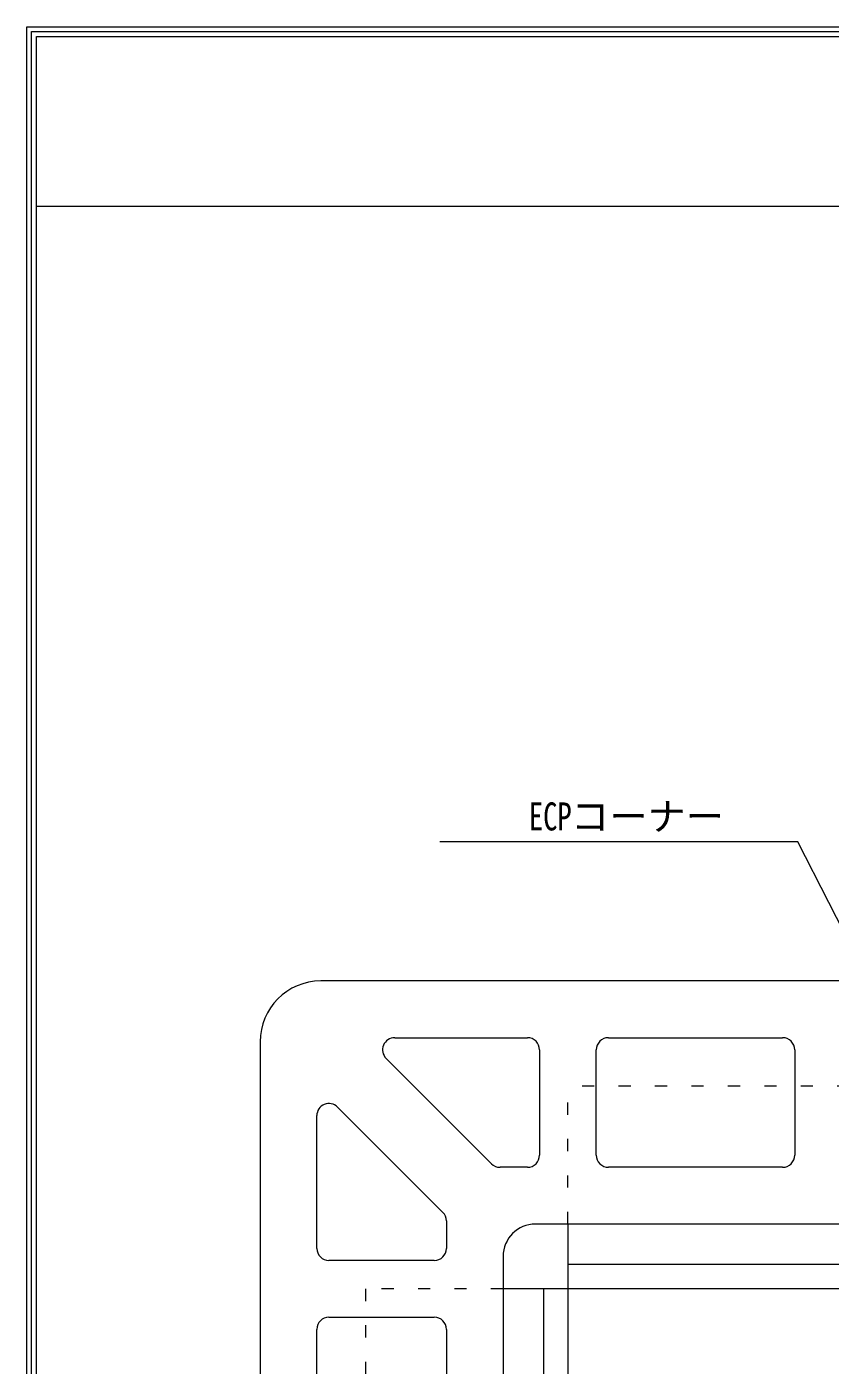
# Model space of a CAD drawing. Units: millimetres, scale not verified. Extents: x -1209 to 1209, y -852 to 852.
# Drawn here: x -1209.5 to -1011.1, y 522 to 852.4 of the extents above; entities that cross this region are included whole.
import ezdxf
from ezdxf.enums import TextEntityAlignment as Align

# ---------------------------------------------------------------- set-up
doc = ezdxf.new("R2010")
doc.units = ezdxf.units.MM
doc.header["$LTSCALE"] = 3
doc.linetypes.add('USER1', pattern=[3, 1, -2])
for name, color, linetype, lineweight in [('0-1_0-0WAKU', 7, 'Continuous', 18), ('0-2_0-1AL', 5, 'Continuous', 18), ('0-3_0-2SUNPO', 7, 'Continuous', 18), ('0-4_0-3STEEL', 6, 'Continuous', 18)]:
    doc.layers.add(name, color=color, linetype=linetype, lineweight=lineweight)
doc.styles.add('ＭＳ ゴシック', font='')
doc.styles.get('ＭＳ ゴシック').set_extended_font_data('MS Gothic')

msp = doc.modelspace()

# ---------------------------------------------------------------- linework, layer by layer
at = {"layer": '0-1_0-0WAKU'}
for p, q in [((-1209.471, 852.393), (1209.357, 852.393)), ((-1209.471, -852.435), (-1209.471, 852.393)), ((-1208.264, 851.186), (1208.15, 851.186)), ((-1208.264, -851.228), (-1208.264, 851.186)), ((-1207.057, 849.979), (1206.943, 849.979)), ((-1207.057, -850.021), (-1207.057, 849.979)), ((-1207.057, 808.138), (1206.943, 808.138))]:
    msp.add_line(p, q, dxfattribs=at)
at = {"layer": '0-2_0-1AL'}
for p, q in [((-861.858, 616.831), (-1136.858, 616.831)), ((-1151.858, 601.831), (-1151.858, 326.831)), ((-1118.616, 602.831), (-1085.858, 602.831)), ((-1065.858, 602.831), (-1022.858, 602.831)), ((-1082.858, 599.831), (-1082.858, 573.831)), ((-1068.858, 573.831), (-1068.858, 599.831)), ((-1019.858, 599.831), (-1019.858, 573.831)), ((-1094.737, 571.71), (-1120.737, 597.71)), ((-1132.737, 585.71), (-1106.737, 559.71)), ((-1137.858, 550.831), (-1137.858, 583.589)), ((-1085.858, 570.831), (-1092.616, 570.831)), ((-1022.858, 570.831), (-1065.858, 570.831)), ((-1105.858, 557.589), (-1105.858, 550.831)), ((-1091.858, 548.831), (-1091.858, 326.831)), ((-1108.858, 547.831), (-1134.858, 547.831)), ((-1134.858, 533.831), (-1108.858, 533.831)), ((-1137.858, 487.831), (-1137.858, 530.831)), ((-1105.858, 530.831), (-1105.858, 487.831))]:
    msp.add_line(p, q, dxfattribs=at)
msp.add_lwpolyline([(-861.858, 571.831), (-861.858, 556.831), (-1083.858, 556.831)], dxfattribs=at)
for centre, radius, start, end in [((-1136.858, 601.831), 15, 89.99998, 179.99998), ((-1118.616, 599.831), 3, 89.99998, 225), ((-1085.858, 599.831), 3, 0, 90), ((-1065.858, 599.831), 3, 89.99998, 179.99998), ((-1022.858, 599.831), 3, 0, 90), ((-1134.858, 583.589), 3, 45, 180), ((-1092.616, 573.831), 3, 225, 270), ((-1085.858, 573.831), 3, 270, 0), ((-1065.858, 573.831), 3, 179.99998, 269.99998), ((-1022.858, 573.831), 3, 270, 0), ((-1108.858, 557.589), 3, 0, 45), ((-1083.858, 548.831), 8, 89.99998, 179.99998), ((-1134.858, 550.831), 3, 179.99998, 269.99998), ((-1108.858, 550.831), 3, 270, 0), ((-1134.858, 530.831), 3, 89.99998, 179.99998), ((-1108.858, 530.831), 3, 0, 90)]:
    msp.add_arc(centre, radius, start, end, dxfattribs=at)
at = {"layer": '0-3_0-2SUNPO'}
for p, q in [((-1019.096, 651.168), (-1107.488, 651.168)), ((-1003.537, 620.667), (-1019.096, 651.168))]:
    msp.add_line(p, q, dxfattribs=at)
at = {"layer": '0-4_0-3STEEL', "linetype": 'USER1'}
for p, q in [((-943.358, 590.831), (-1075.858, 590.831)), ((-1075.858, 556.831), (-1075.858, 590.831)), ((-1091.858, 540.831), (-1125.858, 540.831)), ((-1125.858, 540.831), (-1125.858, 41.329))]:
    msp.add_line(p, q, dxfattribs=at)
at = {"layer": '0-4_0-3STEEL'}
for p, q in [((-1075.858, 556.831), (-1075.858, 408.332)), ((-943.358, 546.831), (-1075.858, 546.831)), ((-943.358, 540.831), (-1091.858, 540.831)), ((-1081.858, 540.831), (-1081.858, 408.332))]:
    msp.add_line(p, q, dxfattribs=at)

# ---------------------------------------------------------------- texts
at = {"layer": '0-3_0-2SUNPO', "style": 'ＭＳ ゴシック', "width": 0.75}
msp.add_text('ECP', height=6.919, dxfattribs=at).set_placement((-1085.51, 651.919), align=Align.BOTTOM_LEFT)
at = {"layer": '0-3_0-2SUNPO', "style": 'ＭＳ ゴシック'}
msp.add_text('コーナー', height=6.919, dxfattribs=at).set_placement((-1075.076, 651.919), align=Align.BOTTOM_LEFT)

doc.saveas('drawing.dxf')
